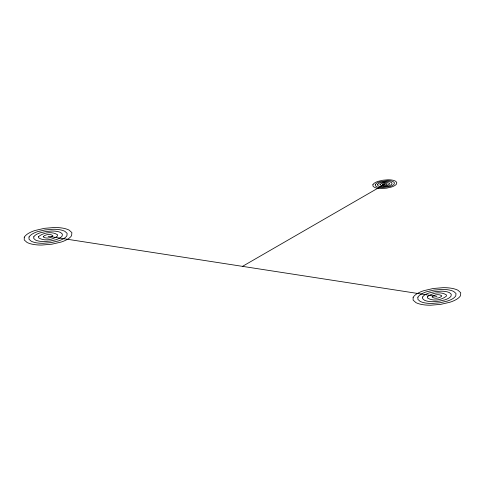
<?xml version="1.0" encoding="UTF-8"?>
<svg xmlns="http://www.w3.org/2000/svg" width="485" height="485" viewBox="0 0 485 485"><rect width="100%" height="100%" fill="white"/><g stroke="black" fill="none" stroke-linecap="round" stroke-linejoin="round"><path stroke-width="0.73" d="M242.5 266.356L384.835 184.179M48.063 236.28L436.936 296.438M24.256 237.177L24.25 239.96L27.081 242.494A17.987 10.385 0 0 0 33.829 244.495A28.172 16.266 0 0 0 41.886 245.046L51.749 244.216L61.007 242.088A28.172 16.266 0 0 0 67.506 239.287A17.987 10.385 0 0 0 71.616 235.607L71.877 232.594L69.046 230.06A17.987 10.385 0 0 0 62.298 228.059A28.172 16.266 0 0 0 54.241 227.513L44.377 228.338L35.12 230.472A28.172 16.266 0 0 0 28.621 233.273A19.103 11.028 0 0 0 24.256 237.177M29.015 236.995L29.015 239.226L31.276 241.251A14.392 8.306 0 0 0 36.678 242.852A22.54 13.01 0 0 0 43.123 243.294L51.01 242.627L58.418 240.924A22.54 13.01 0 0 0 63.62 238.687A14.392 8.306 0 0 0 66.906 235.74L67.112 233.333L64.851 231.303A14.392 8.306 0 0 0 59.449 229.702A22.54 13.01 0 0 0 53.004 229.266L45.117 229.926L37.709 231.63A22.54 13.01 0 0 0 32.507 233.873A15.277 8.821 0 0 0 29.015 236.995M33.78 236.819L33.774 238.487L35.472 240.008A10.791 6.232 0 0 0 39.521 241.209A16.902 9.761 0 0 0 44.353 241.536L50.276 241.039L55.83 239.766A16.902 9.761 0 0 0 59.728 238.08A10.791 6.232 0 0 0 62.195 235.874L62.353 234.067L60.655 232.545A10.791 6.232 0 0 0 56.606 231.345A16.902 9.761 0 0 0 51.774 231.018L45.851 231.515L40.297 232.794A16.902 9.761 0 0 0 36.399 234.473A11.458 6.614 0 0 0 33.78 236.819M38.539 236.638L38.539 237.753C43.935 241.378 52.586 240.093 57.485 236.007L57.588 234.807C52.156 231.163 43.432 232.467 38.539 236.638M43.304 236.456L43.298 237.013C45.996 238.832 50.325 238.183 52.774 236.146L52.829 235.54C50.113 233.721 45.748 234.37 43.304 236.456M372.935 184.627L372.929 186.022L374.347 187.289A8.997 5.196 0 0 0 377.718 188.289A14.083 8.13 0 0 0 381.75 188.562L386.678 188.15L391.31 187.083A14.083 8.13 0 0 0 394.56 185.682A8.997 5.196 0 0 0 396.615 183.845L396.742 182.336L395.33 181.069A8.997 5.196 0 0 0 391.953 180.068A14.083 8.13 0 0 0 387.927 179.796L382.998 180.214L378.367 181.275A14.083 8.13 0 0 0 375.117 182.675A9.548 5.511 0 0 0 372.935 184.627M375.311 184.542L375.311 185.652L376.445 186.664A7.196 4.153 0 0 0 379.143 187.465A11.27 6.505 0 0 0 382.368 187.689L390.013 186.501A11.27 6.505 0 0 0 392.614 185.385A7.196 4.153 0 0 0 394.263 183.912L394.366 182.706L393.232 181.693A7.196 4.153 0 0 0 390.528 180.893A11.27 6.505 0 0 0 387.309 180.675L379.658 181.857A11.27 6.505 0 0 0 377.057 182.978A7.639 4.413 0 0 0 375.311 184.542M377.694 184.452L377.694 185.288L378.542 186.046A5.396 3.116 0 0 0 380.567 186.646A8.451 4.88 0 0 0 382.986 186.81L388.721 185.925A8.451 4.88 0 0 0 390.667 185.082A5.396 3.116 0 0 0 391.904 183.979L391.983 183.075L391.134 182.318A5.396 3.116 0 0 0 389.109 181.717A8.451 4.88 0 0 0 386.69 181.548L380.955 182.439A8.451 4.88 0 0 0 379.003 183.275A5.729 3.31 0 0 0 377.694 184.452M380.076 184.361L380.076 184.918C382.774 186.731 387.097 186.088 389.546 184.045L389.6 183.445C386.884 181.62 382.519 182.275 380.076 184.361M382.459 184.27L383.417 185.003L385.205 184.973L386.781 184.482L387.218 183.809L384.472 183.385L382.459 184.27M413.129 297.335L413.123 300.118L415.954 302.652A17.987 10.385 0 0 0 422.702 304.653A28.172 16.266 0 0 0 430.759 305.204L440.622 304.374L449.88 302.246A28.172 16.266 0 0 0 456.379 299.445A17.987 10.385 0 0 0 460.489 295.765L460.75 292.752L457.919 290.218A17.987 10.385 0 0 0 451.171 288.217A28.172 16.266 0 0 0 443.114 287.672L433.25 288.496L423.993 290.63A28.172 16.266 0 0 0 417.494 293.431A19.103 11.028 0 0 0 413.129 297.335M417.888 297.159L417.888 299.384L420.149 301.409A14.392 8.306 0 0 0 425.551 303.01A22.54 13.01 0 0 0 431.996 303.452L439.883 302.785L447.291 301.082A22.54 13.01 0 0 0 452.493 298.845A14.392 8.306 0 0 0 455.779 295.898L455.985 293.492L453.724 291.461A14.392 8.306 0 0 0 448.322 289.86A22.54 13.01 0 0 0 441.877 289.424L433.99 290.085L426.582 291.788A22.54 13.01 0 0 0 421.38 294.031A15.277 8.821 0 0 0 417.888 297.159M422.653 296.978L422.647 298.645L424.345 300.166A10.791 6.232 0 0 0 428.394 301.367A16.902 9.761 0 0 0 433.226 301.694L439.149 301.197L444.703 299.924A16.902 9.761 0 0 0 448.601 298.245A10.791 6.232 0 0 0 451.068 296.032L451.226 294.225L449.528 292.704A10.791 6.232 0 0 0 445.479 291.509A16.902 9.761 0 0 0 440.647 291.176L434.724 291.673L429.17 292.952A16.902 9.761 0 0 0 425.272 294.631A11.458 6.614 0 0 0 422.653 296.978M427.412 296.796L427.412 297.911C432.808 301.537 441.459 300.251 446.358 296.165L446.461 294.965C441.029 291.321 432.305 292.625 427.412 296.796M432.177 296.614L432.171 297.172C434.869 298.99 439.198 298.342 441.647 296.305L441.702 295.698C438.986 293.88 434.621 294.528 432.177 296.614"/></g></svg>
